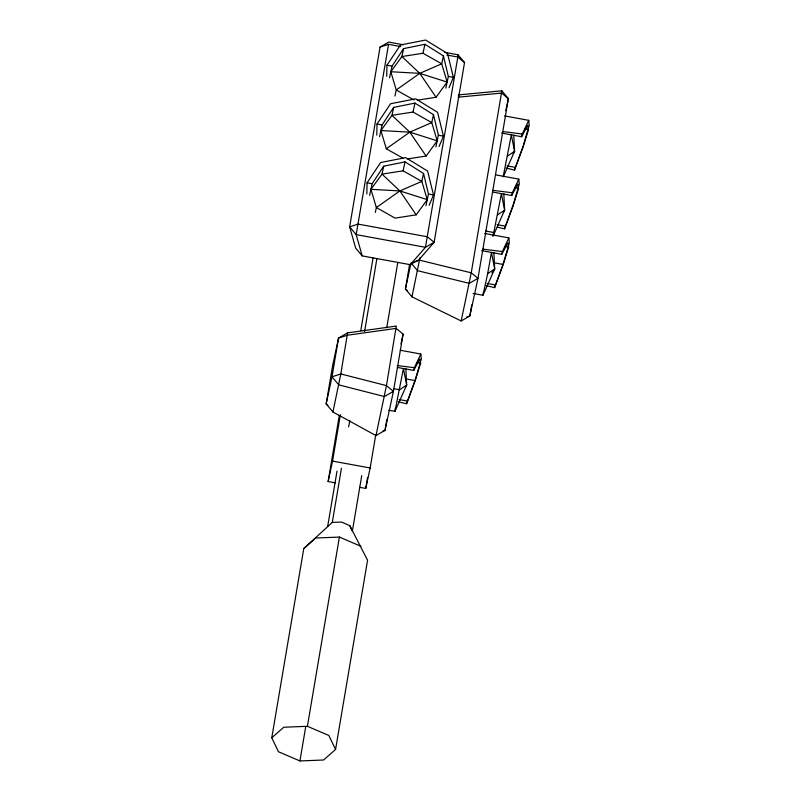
<?xml version="1.0" encoding="UTF-8"?>
<svg xmlns="http://www.w3.org/2000/svg" width="801" height="801" viewBox="0 0 801 801"><rect width="100%" height="100%" fill="white"/><g stroke="black" fill="none" stroke-linecap="round" stroke-linejoin="round"><path stroke-width="1.2" d="M366.838 193.912L367.078 182.788L380.645 162.523L405.737 157.627L427.634 171.114L433.521 194.943L429.136 205.306M376.78 135.129L377.021 124.005L390.588 103.729L415.679 98.833L437.576 112.32L443.464 136.16L439.078 146.523M386.723 76.335L386.963 65.221L400.53 44.946L425.631 40.05L447.519 53.537L453.406 77.367L449.021 87.73M375.979 435.594L386.442 385.611L396.325 326.057L347.564 332.876L340.825 373.947L332.936 411.984L375.979 435.594L385.001 430.397L393.421 391.349L403.093 334.137L396.125 328.4L347.374 335.219L338.553 338.062L332.705 365.176L326.157 403.904L332.936 411.984M444.645 52.325L458.012 54.768L457.822 57.031L425.451 247.299L410.272 264.68L362.192 255.889L355.664 248.11L349.647 226.853L380.044 47.099L388.735 42.103L403.324 44.766M458.322 94.918L501.837 90.813L471.248 272.821L461.166 320.971L411.954 296.811L405.426 289.031L409.581 264.49M395.524 407.699L394.973 411.374L388.835 410.252M483.554 291.584L482.993 295.249L473.181 293.456M492.935 236.465L493.316 234.012M400.7 46.578L388.545 44.355L356.175 234.633L362.192 255.889M271.769 737.791L303.769 548.565L332.285 522.422L341.456 522.052L349.767 525.616L367.569 560.229L335.569 749.456L323.584 759.999L299.934 760.95L278.468 751.749L271.769 737.791L283.754 727.238L307.404 726.297L328.861 735.498L335.569 749.456M335.409 482.863L328.13 481.531L339.264 415.659M328.13 481.531L332.535 461.096L340.375 414.738M327.649 526.507L337.021 471.088M360.76 330.703L373.046 258.052M332.285 522.422L341.456 468.235M364.575 331.544L376.86 258.893M299.934 760.95L305.752 726.547M307.404 726.297L339.404 537.07L315.754 538.012L303.769 548.565M361.742 475.614L352.37 531.023L349.767 525.616M386.733 327.839L397.777 262.568M359.689 487.308L365.757 488.42L367.609 477.436M365.757 488.42L370.162 467.974L375.729 435.043M386.853 419.444L385.001 430.397L382.798 431.118M419.974 257.722L411.954 296.811M458.012 54.768L464.54 62.558L434.132 242.302L418.963 259.684L410.272 264.68M471.729 304.891L469.857 315.974L461.166 320.971M503.168 176.701L511.338 134.848L514.572 151.339L503.368 176.58M493.226 235.494L501.396 193.642L504.63 210.122L493.426 235.364M487.659 273.622L491.454 252.425L494.688 268.916L482.993 295.249L487.659 273.622L494.688 268.916L493.907 252.675M389.516 77.827L392.039 66.143L403.604 48.611L424.91 44.305L443.424 55.89L448.34 76.445L445.827 88.13M379.574 136.611L382.087 124.936L393.661 107.394L414.968 103.099L433.481 114.683L438.397 135.229L435.874 146.913M369.631 195.404L372.145 183.719L383.719 166.187L405.016 161.882L423.539 173.467L428.455 194.012L425.932 205.697M403.604 48.611L401.902 56.541L390.828 71.75L396.245 89.982L394.933 96.06M393.661 107.394L391.959 115.334L380.886 130.543L386.302 148.766L402.953 158.157M383.719 166.187L382.017 174.117L370.943 189.326L376.36 207.559L375.309 212.415M443.424 55.89L441.711 63.82L447.128 82.052L436.054 97.261L419.744 73.352L401.902 56.541L422.978 53.256L424.91 44.305M433.481 114.683L431.769 122.613L437.186 140.836L426.112 156.045L409.802 132.145L391.959 115.334L413.036 112.05L414.968 103.099M423.539 173.467L421.827 181.396L427.243 199.629L416.17 214.838L399.859 190.928L382.017 174.117L403.093 170.833L405.016 161.882M348.565 426.803L349.867 420.785M410.803 264.1L405.426 289.031L407.349 290.603M400.991 343.899L403.093 334.137M398.207 401.742L406.568 403.774L415.228 380.605L420.605 363.203L419.884 358.978L413.747 370.432L397.286 367.419M413.747 370.432L414.347 367.679L420.815 354.022L400.21 350.247M505.751 110.738L508.365 98.593L501.837 90.813M506.122 168.05L514.472 170.082L523.143 146.913L528.52 129.512L527.799 125.286L521.661 136.741L501.526 133.056M521.661 136.741L522.252 133.987L528.73 120.32L504.49 115.895M497.371 227.124L504.53 228.866L513.191 205.697L518.567 188.305L517.857 184.07L511.719 195.524L492.805 192.07M511.719 195.524L512.31 192.771L518.788 179.114L495.759 174.898M486.237 285.627L494.587 287.659L503.248 264.48L508.625 247.088L507.914 242.853L501.776 254.317L481.641 250.633M501.776 254.317L502.367 251.564L508.845 237.897L484.605 233.461M523.564 144.701L529.231 125.256L528.73 120.32M406.568 403.774L415.319 379.544L421.326 358.948L420.815 354.022M514.472 170.082L523.223 145.842M504.53 228.866L513.281 204.635L519.288 184.04L518.788 179.114M494.587 287.659L503.338 263.419L509.346 242.833L508.845 237.897M405.877 368.79L406.658 385.031L394.973 411.374L403.424 368.55L406.658 385.031L405.256 387.043M513.161 153.351L514.572 151.339L513.791 135.099M503.218 212.145L504.63 210.122L503.849 193.892M491.874 272.941L494.688 268.916M386.302 148.766L409.802 132.145L431.769 122.613L413.036 112.05M507.544 156.055L514.572 151.339M497.601 214.838L504.63 210.122M406.658 385.031L399.629 389.747L393.501 388.625M347.564 332.876L338.553 338.062L331.994 376.8L326.157 403.904L327.899 405.336M380.044 47.099L388.545 44.355M414.247 261.887L419.554 260.175L471.248 272.821L477.967 278.347L469.857 315.974L466.663 317.006M417.321 100.185L436.054 97.261M407.379 158.968L426.112 156.045M416.17 214.838L395.093 218.122L376.36 207.559L399.859 190.928L421.827 181.396L403.093 170.833M458.132 97.171L501.646 93.066L508.365 98.593L477.967 278.347L469.276 283.344L417.581 270.698L411.053 262.918M390.828 71.75L419.744 73.352L447.128 82.052M380.886 130.543L409.802 132.145L437.186 140.836M370.943 189.326L399.859 190.928L427.243 199.629M502.678 131.554L522.252 133.987M492.735 190.338L512.31 192.771M482.793 249.131L502.367 251.564M397.216 365.546L414.347 367.679M446.878 55.029L457.822 57.031L464.54 62.558M386.963 65.221L392.039 66.143M448.34 76.445L453.406 77.367M524.985 128.871L528.52 129.512M377.021 124.005L382.087 124.936M438.397 135.229L443.464 136.16M507.043 165.857L515.073 167.329M515.043 187.654L518.567 188.305M367.078 182.788L372.145 183.719M428.455 194.012L433.521 194.943M497.101 224.64L505.131 226.112M485.516 231.008L494.097 232.58M505.101 246.448L508.625 247.088M493.516 262.708L503.248 264.48M487.148 283.434L495.188 284.906M417.071 362.563L420.605 363.203M405.486 378.823L415.228 380.605M399.128 399.549L407.158 401.021M332.535 461.096L370.162 467.974M339.404 537.07L360.871 546.272M422.978 53.256L441.711 63.82L419.744 73.352L396.245 89.982L413.937 99.955M434.132 242.302L425.451 247.299L356.175 234.633L349.647 226.853L358.137 224.11L427.414 236.776L434.132 242.302M393.421 391.349L384.4 396.535L338.773 384.87L331.994 376.8L340.825 373.947L386.442 385.611L393.421 391.349"/></g></svg>
